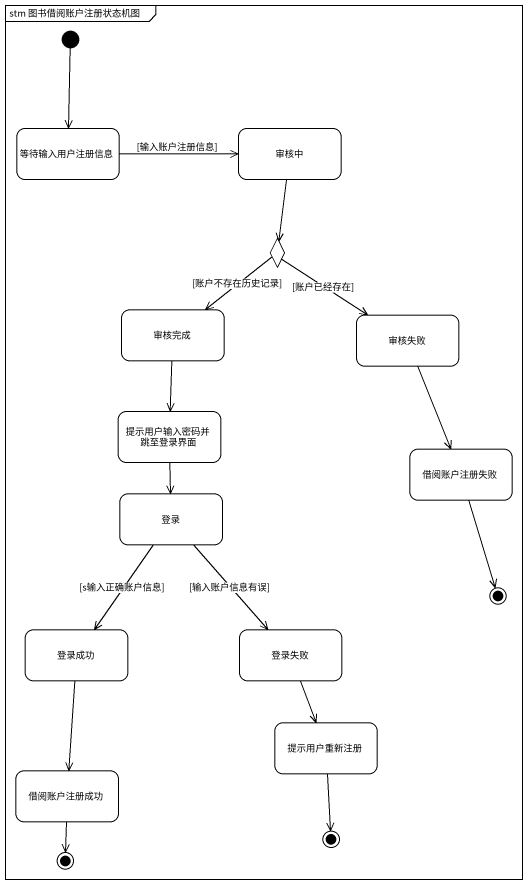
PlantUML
@startuml
mainframe stm 图书借阅账户注册状态机图
hide empty description
state 等待输入用户注册信息
state 审核中
state choice1 <<choice>>
state 审核完成
state 审核失败
state 提示用户输入密码并跳至登录界面
state 借阅账户注册失败
state 登录
state final1 <<end>>
state 登录成功
state 登录失败
state 提示用户重新注册
state 借阅账户注册成功
state final2 <<end>>
state final3 <<end>>
[*] --> 等待输入用户注册信息
等待输入用户注册信息 -right-> 审核中 : [输入账户注册信息]
审核中 --> choice1
choice1 --> 审核完成 : [账户不存在历史记录]
choice1 --> 审核失败 : [账户已经存在]
审核完成 --> 提示用户输入密码并跳至登录界面
审核失败 --> 借阅账户注册失败
提示用户输入密码并跳至登录界面 --> 登录
借阅账户注册失败 --> final1
登录 --> 登录成功 : [s输入正确账户信息]
登录 --> 登录失败 : [输入账户信息有误]
登录成功 --> 借阅账户注册成功
登录失败 --> 提示用户重新注册
提示用户重新注册 --> final2
借阅账户注册成功 --> final3
@enduml
